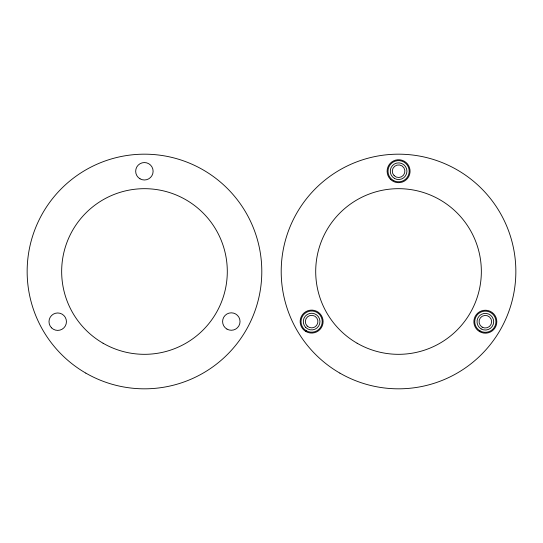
<?xml version="1.0" encoding="UTF-8"?>
<svg xmlns="http://www.w3.org/2000/svg" width="543" height="543" viewBox="0 0 543 543"><rect width="100%" height="100%" fill="white"/><g stroke="black" fill="none" stroke-linecap="round" stroke-linejoin="round"><path stroke-width="0.81" d="M103.068 343.224A82.821 82.821 0 0 0 227.3 271.5A82.821 82.821 0 0 0 103.068 199.776A82.821 82.821 0 0 0 103.068 343.224M85.814 373.109A117.329 117.329 0 0 0 261.801 271.5A117.329 117.329 0 0 0 85.814 169.891A117.329 117.329 0 0 0 85.814 373.109M51.551 327.85A8.715 8.715 0 0 0 66.137 323.94A8.715 8.715 0 0 0 55.461 313.263A8.715 8.715 0 0 0 51.551 327.85M140.033 178.823A8.715 8.715 0 0 0 153.112 171.276A8.715 8.715 0 0 0 140.033 163.721A8.715 8.715 0 0 0 140.033 178.823M226.96 329.092A8.715 8.715 0 0 0 240.033 321.544A8.715 8.715 0 0 0 226.96 313.99A8.715 8.715 0 0 0 226.96 329.092M339.864 373.109A117.329 117.329 0 0 0 515.85 271.5A117.329 117.329 0 0 0 339.864 169.891A117.329 117.329 0 0 0 339.864 373.109M357.111 343.224A82.821 82.821 0 0 0 481.349 271.5A82.821 82.821 0 0 0 357.111 199.776A82.821 82.821 0 0 0 357.111 343.224M305.736 327.483A8.335 8.335 0 0 0 319.684 323.743A8.335 8.335 0 0 0 309.476 313.535A8.335 8.335 0 0 0 305.736 327.483M307.175 326.044A6.299 6.299 0 0 0 317.716 323.214A6.299 6.299 0 0 0 309.999 315.503A6.299 6.299 0 0 0 307.175 326.044M306.327 330.768A10.602 10.602 0 0 0 322.237 321.585A10.602 10.602 0 0 0 306.327 312.401A10.602 10.602 0 0 0 306.327 330.768M305.892 331.522A11.471 11.471 0 0 0 323.105 321.585A11.471 11.471 0 0 0 305.892 311.648A11.471 11.471 0 0 0 305.892 331.522M394.428 178.423A8.335 8.335 0 0 0 406.931 171.208A8.335 8.335 0 0 0 394.428 163.986A8.335 8.335 0 0 0 394.428 178.423M394.137 175.66A6.299 6.299 0 0 0 404.678 172.837A6.299 6.299 0 0 0 396.967 165.12A6.299 6.299 0 0 0 394.137 175.66M393.295 180.385A10.602 10.602 0 0 0 409.198 171.208A10.602 10.602 0 0 0 393.295 162.024A10.602 10.602 0 0 0 393.295 180.385M390.478 179.319A11.471 11.471 0 0 0 409.68 174.174A11.471 11.471 0 0 0 395.623 160.124A11.471 11.471 0 0 0 390.478 179.319M481.179 328.929A8.335 8.335 0 0 0 493.682 321.707A8.335 8.335 0 0 0 481.179 314.492A8.335 8.335 0 0 0 481.179 328.929M482.198 327.164A6.299 6.299 0 0 0 491.646 321.707A6.299 6.299 0 0 0 482.198 316.25A6.299 6.299 0 0 0 482.198 327.164M480.046 330.891A10.602 10.602 0 0 0 495.949 321.707A10.602 10.602 0 0 0 480.046 312.524A10.602 10.602 0 0 0 480.046 330.891M479.612 331.644A11.471 11.471 0 0 0 496.818 321.707A11.471 11.471 0 0 0 479.612 311.77A11.471 11.471 0 0 0 479.612 331.644"/></g></svg>
